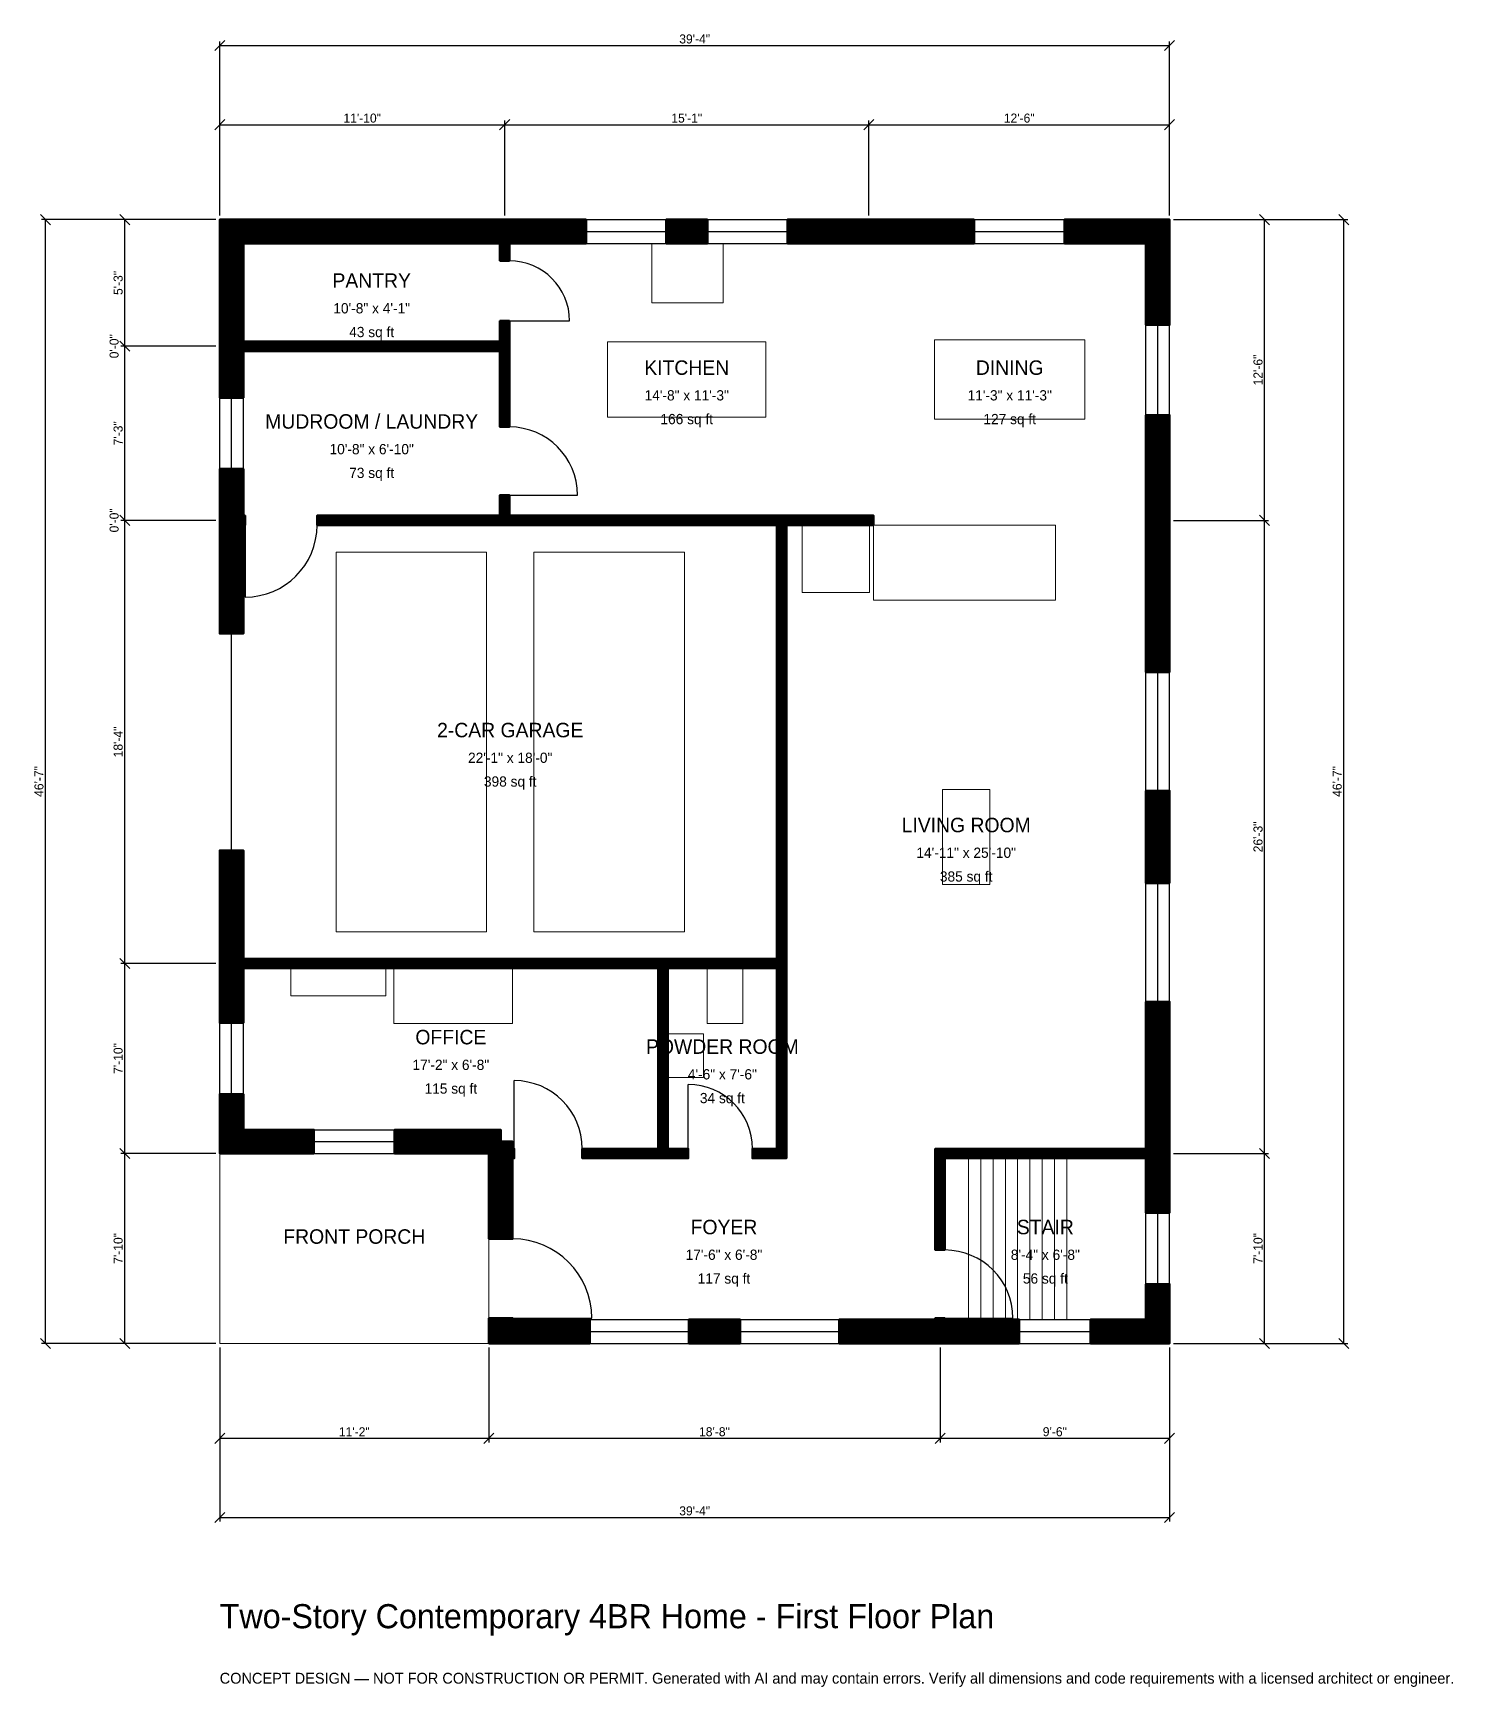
# Model space of a CAD drawing. Header units: inches. Extents: x -93 to 613, y -171 to 652.
import ezdxf
from ezdxf.enums import TextEntityAlignment as Align

# ---------------------------------------------------------------- set-up
doc = ezdxf.new("R2010")
doc.units = ezdxf.units.IN
doc.header["$MEASUREMENT"] = 0
doc.linetypes.add('DASHED', pattern=[0.6, 0.5, -0.1])
for name, color, linetype, lineweight in [('A-ANNO-DIMS', 1, 'Continuous', 13), ('A-ANNO-TEXT', 7, 'Continuous', 18), ('A-AREA-IDEN', 7, 'Continuous', 18), ('A-DOOR', 2, 'Continuous', 25), ('A-FLOR-FIXT', 9, 'Continuous', 13), ('A-FLOR-STRS', 3, 'Continuous', 18), ('A-FURN', 9, 'Continuous', 13), ('A-GLAZ', 4, 'Continuous', 25), ('A-SITE-PAVE', 8, 'Continuous', 13), ('A-WALL', 7, 'Continuous', 50), ('A-WALL-PATT', 8, 'Continuous', 13)]:
    doc.layers.add(name, color=color, linetype=linetype, lineweight=lineweight)
doc.dimstyles.new('PLAN', dxfattribs={"dimtxt": 4.5, "dimasz": 3, "dimexe": 2, "dimexo": 2, "dimgap": 1, "dimtad": 1, "dimdec": 0, "dimlunit": 4, "dimtsz": 2.5, "dimcen": 2.5, "dimclrd": 1, "dimclre": 1, "dimazin": 3, "dimtfac": 1, "dimtmove": 0, "dimatfit": 3})

msp = doc.modelspace()

# ---------------------------------------------------------------- hatches: boundary and pattern name
at = {"layer": 'A-WALL-PATT'}
h = msp.add_hatch(dxfattribs=at)
h.set_pattern_fill('ANSI31', color=8, scale=0.8)
h.paths.add_polyline_path([(87.0079, 94.4882), (87.0079, 106.2992), (139.7638, 106.2992), (139.7638, 100.3937), (145.6693, 100.3937), (145.6693, 96.8504), (146.4567, 96.8504), (146.4567, 92.126), (145.6693, 92.126), (145.6693, 51.9685), (133.8583, 51.9685), (133.8583, 92.126), (133.8582, 92.126), (133.8582, 94.4881), (131.4961, 94.4881), (131.4961, 94.4882), (87.0079, 94.4882)])
h.paths.add_polyline_path([(11.811, 94.4882), (11.811, 94.4881), (0, 94.4881), (0, 94.4882), (0, 94.4882), (0, 106.2992), (0, 106.2992), (0, 124.0157), (11.811, 124.0157), (11.811, 106.2992), (46.8504, 106.2992), (46.8504, 94.4882), (11.811, 94.4882)])
h.paths.add_polyline_path([(0, 183.0709), (0, 186.6142), (0, 186.6142), (0, 191.3386), (0, 191.3386), (0, 194.8819), (0, 245.2756), (11.811, 245.2756), (11.811, 194.8819), (11.811, 191.3386), (218.1102, 191.3386), (222.8346, 191.3386), (277.1654, 191.3386), (277.1654, 407.0866), (144.0945, 407.0866), (139.3701, 407.0866), (48.4252, 407.0866), (48.4252, 411.811), (139.3701, 411.811), (139.3701, 422.0472), (144.0945, 422.0472), (144.0945, 411.811), (277.1654, 411.811), (277.1654, 411.811), (325.1969, 411.811), (325.1969, 407.0866), (281.8898, 407.0866), (281.8898, 407.0866), (281.8898, 191.3386), (281.8898, 186.6142), (281.8898, 96.8504), (281.8898, 92.126), (277.1654, 92.126), (264.9606, 92.126), (264.9606, 96.8504), (277.1654, 96.8504), (277.1654, 186.6142), (222.8346, 186.6142), (222.8346, 96.8504), (233.0709, 96.8504), (233.0709, 92.126), (222.8346, 92.126), (218.1102, 92.126), (180.315, 92.126), (180.315, 96.8504), (218.1102, 96.8504), (218.1102, 186.6142), (11.811, 186.6142), (11.811, 183.0709), (11.811, 159.4488), (0, 159.4488), (0, 183.0709)])
h.paths.add_polyline_path([(0, 403.5433), (0, 407.0866), (0, 407.0866), (0, 411.811), (0, 411.811), (0, 415.3543), (0, 435.0394), (11.811, 435.0394), (11.811, 415.3543), (11.811, 411.811), (12.5984, 411.811), (12.5984, 407.0866), (11.811, 407.0866), (11.811, 403.5433), (11.811, 353.1496), (0, 353.1496), (0, 403.5433)])
h.paths.add_polyline_path([(0, 490.1575), (0, 493.7008), (0, 493.7008), (0, 498.4252), (0, 498.4252), (0, 501.9685), (0, 547.2441), (0, 547.2441), (0, 559.0551), (0, 559.0551), (0, 559.0552), (11.811, 559.0552), (11.811, 559.0551), (135.8268, 559.0551), (139.3701, 559.0551), (139.3701, 559.0552), (144.0945, 559.0552), (144.0945, 559.0551), (147.6378, 559.0551), (182.2178, 559.0551), (182.2178, 547.2441), (147.6378, 547.2441), (144.0945, 547.2441), (144.0945, 538.5827), (139.3701, 538.5827), (139.3701, 547.2441), (135.8268, 547.2441), (11.811, 547.2441), (11.811, 501.9685), (11.811, 498.4252), (139.3701, 498.4252), (139.3701, 508.6614), (144.0945, 508.6614), (144.0945, 498.4252), (144.0945, 493.7008), (144.0945, 493.7008), (144.0945, 455.9055), (139.3701, 455.9055), (139.3701, 493.7008), (139.3701, 493.7008), (11.811, 493.7008), (11.811, 490.1575), (11.811, 470.4724), (0, 470.4724), (0, 490.1575)])
h.paths.add_polyline_path([(242.5853, 559.0551), (242.5853, 547.2441), (221.9816, 547.2441), (221.9816, 559.0551), (242.5853, 559.0551)])
h.paths.add_polyline_path([(316.9291, 559.0551), (328.7402, 559.0551), (375.1969, 559.0551), (375.1969, 547.2441), (328.7402, 547.2441), (316.9291, 547.2441), (282.3491, 547.2441), (282.3491, 559.0551), (316.9291, 559.0551)])
h.paths.add_polyline_path([(460.6299, 559.0551), (460.6299, 559.0552), (472.4409, 559.0552), (472.4409, 559.0551), (472.441, 559.0551), (472.441, 547.2441), (472.4409, 547.2441), (472.4409, 506.6929), (460.6299, 506.6929), (460.6299, 547.2441), (420.0787, 547.2441), (420.0787, 559.0551), (460.6299, 559.0551)])
h.paths.add_polyline_path([(472.4409, 415.3543), (472.4409, 403.5433), (472.4409, 333.9895), (460.6299, 333.9895), (460.6299, 403.5433), (460.6299, 415.3543), (460.6299, 461.811), (472.4409, 461.811), (472.4409, 415.3543)])
h.paths.add_polyline_path([(472.4409, 229.0026), (460.6299, 229.0026), (460.6299, 274.9344), (472.4409, 274.9344), (472.4409, 229.0026)])
h.paths.add_polyline_path([(472.4409, 100.3937), (472.4409, 96.8504), (472.441, 96.8504), (472.441, 92.126), (472.4409, 92.126), (472.4409, 88.5827), (472.4409, 64.9606), (460.6299, 64.9606), (460.6299, 88.5827), (460.6299, 92.126), (360.6299, 92.126), (360.6299, 46.4567), (355.9055, 46.4567), (355.9055, 92.126), (355.9055, 96.8504), (360.6299, 96.8504), (460.6299, 96.8504), (460.6299, 100.3937), (460.6299, 169.9475), (472.4409, 169.9475), (472.4409, 100.3937)])
h.paths.add_polyline_path([(472.4409, 11.811), (472.441, 11.811), (472.441, 0), (472.4409, 0), (472.4409, 0), (460.6299, 0), (460.6299, 0), (433.0709, 0), (433.0709, 11.811), (460.6299, 11.811), (460.6299, 29.5276), (472.4409, 29.5276), (472.4409, 11.811)])
h.paths.add_polyline_path([(364.1732, 0), (360.6299, 0), (360.6299, 0), (355.9055, 0), (355.9055, 0), (352.3622, 0), (308.0709, 0), (308.0709, 11.811), (352.3622, 11.811), (355.9055, 11.811), (355.9055, 12.5984), (360.6299, 12.5984), (360.6299, 11.811), (364.1732, 11.811), (397.6378, 11.811), (397.6378, 0), (364.1732, 0)])
h.paths.add_polyline_path([(233.2677, 0), (233.2677, 11.811), (258.8583, 11.811), (258.8583, 0), (233.2677, 0)])
h.paths.add_polyline_path([(145.6693, 0), (145.6693, 0), (133.8583, 0), (133.8583, 0), (133.8582, 0), (133.8582, 11.811), (133.8583, 11.811), (133.8583, 12.5984), (145.6693, 12.5984), (145.6693, 11.811), (184.0551, 11.811), (184.0551, 0), (145.6693, 0)])

# ---------------------------------------------------------------- linework, layer by layer
at = {"layer": 'A-DOOR'}
for p, q in [((144.0945, 508.6614), (174.0157, 508.6614)), ((144.0945, 422.0472), (177.9528, 422.0472)), ((12.5984, 407.0866), (12.5984, 371.2598)), ((146.4567, 96.8504), (146.4567, 130.7087)), ((233.0709, 96.8504), (233.0709, 128.7402)), ((145.6693, 12.5984), (185.0394, 12.5984)), ((360.6299, 12.5984), (394.4882, 12.5984))]:
    msp.add_line(p, q, dxfattribs=at)
at = {"layer": 'A-DOOR', "linetype": 'DASHED'}
msp.add_line((5.9055, 245.2756), (5.9055, 353.1496), dxfattribs=at)
at = {"layer": 'A-DOOR'}
for centre, radius, start, end in [((144.0945, 508.6614), 29.9213, 0, 90), ((144.0945, 422.0472), 33.8583, 0, 90), ((12.5984, 407.0866), 35.8268, 270, 360), ((146.4567, 96.8504), 33.8583, 0, 90), ((233.0709, 96.8504), 31.8898, 0, 90), ((145.6693, 12.5984), 39.3701, 0, 90), ((360.6299, 12.5984), 33.8583, 0, 90)]:
    msp.add_arc(centre, radius, start, end, dxfattribs=at)
at = {"layer": 'A-FLOR-FIXT'}
for points in [[(192.9134, 460.8268), (271.6535, 460.8268), (271.6535, 498.2283), (192.9134, 498.2283)], [(242.5197, 159.0551), (260.2362, 159.0551), (260.2362, 186.6142), (242.5197, 186.6142)], [(222.8346, 132.2835), (240.5512, 132.2835), (240.5512, 153.937), (222.8346, 153.937)]]:
    msp.add_lwpolyline(points, close=True, dxfattribs=at)
at = {"layer": 'A-FLOR-STRS'}
for p, q in [((372.4409, 11.811), (372.4409, 92.126)), ((378.5433, 11.811), (378.5433, 92.126)), ((384.6457, 11.811), (384.6457, 92.126)), ((390.748, 11.811), (390.748, 92.126)), ((396.8504, 11.811), (396.8504, 92.126)), ((402.9528, 11.811), (402.9528, 92.126)), ((409.0551, 11.811), (409.0551, 92.126)), ((415.1575, 11.811), (415.1575, 92.126)), ((421.2598, 11.811), (421.2598, 92.126))]:
    msp.add_line(p, q, dxfattribs=at)
at = {"layer": 'A-FURN'}
for points in [[(214.9606, 517.7165), (250.3937, 517.7165), (250.3937, 547.2441), (214.9606, 547.2441)], [(355.5118, 459.8425), (430.315, 459.8425), (430.315, 499.2126), (355.5118, 499.2126)], [(289.7638, 373.622), (323.2283, 373.622), (323.2283, 407.0866), (289.7638, 407.0866)], [(325.1969, 369.685), (415.748, 369.685), (415.748, 407.0866), (325.1969, 407.0866)], [(57.874, 204.7244), (132.6772, 204.7244), (132.6772, 393.7008), (57.874, 393.7008)], [(156.2992, 204.7244), (231.1024, 204.7244), (231.1024, 393.7008), (156.2992, 393.7008)], [(359.4488, 228.3465), (383.0709, 228.3465), (383.0709, 275.5906), (359.4488, 275.5906)], [(35.4331, 172.8346), (82.6772, 172.8346), (82.6772, 186.6142), (35.4331, 186.6142)], [(86.6142, 159.0551), (145.6693, 159.0551), (145.6693, 186.6142), (86.6142, 186.6142)]]:
    msp.add_lwpolyline(points, close=True, dxfattribs=at)
at = {"layer": 'A-GLAZ'}
for p, q in [((182.2178, 559.0551), (221.9816, 559.0551)), ((182.2178, 553.1496), (221.9816, 553.1496)), ((242.5853, 559.0551), (282.3491, 559.0551)), ((242.5853, 553.1496), (282.3491, 553.1496)), ((375.1969, 559.0551), (420.0787, 559.0551)), ((375.1969, 553.1496), (420.0787, 553.1496)), ((182.2178, 547.2441), (221.9816, 547.2441)), ((242.5853, 547.2441), (282.3491, 547.2441)), ((375.1969, 547.2441), (420.0787, 547.2441)), ((460.6299, 461.811), (460.6299, 506.6929)), ((466.5354, 461.811), (466.5354, 506.6929)), ((472.4409, 461.811), (472.4409, 506.6929)), ((0, 435.0394), (0, 470.4724)), ((5.9055, 435.0394), (5.9055, 470.4724)), ((11.811, 435.0394), (11.811, 470.4724)), ((460.6299, 274.9344), (460.6299, 333.9895)), ((466.5354, 274.9344), (466.5354, 333.9895)), ((472.4409, 274.9344), (472.4409, 333.9895)), ((460.6299, 169.9475), (460.6299, 229.0026)), ((466.5354, 169.9475), (466.5354, 229.0026)), ((472.4409, 169.9475), (472.4409, 229.0026)), ((0, 124.0157), (0, 159.4488)), ((5.9055, 124.0157), (5.9055, 159.4488)), ((11.811, 124.0157), (11.811, 159.4488)), ((46.8504, 106.2992), (87.0079, 106.2992)), ((46.8504, 100.3937), (87.0079, 100.3937)), ((46.8504, 94.4882), (87.0079, 94.4882)), ((460.6299, 29.5276), (460.6299, 64.9606)), ((466.5354, 29.5276), (466.5354, 64.9606)), ((472.4409, 29.5276), (472.4409, 64.9606)), ((184.0551, 11.811), (233.2677, 11.811)), ((258.8583, 11.811), (308.0709, 11.811)), ((397.6378, 11.811), (433.0709, 11.811)), ((184.0551, 5.9055), (233.2677, 5.9055)), ((184.0551, 0), (233.2677, 0)), ((258.8583, 5.9055), (308.0709, 5.9055)), ((258.8583, 0), (308.0709, 0)), ((397.6378, 5.9055), (433.0709, 5.9055)), ((397.6378, 0), (433.0709, 0))]:
    msp.add_line(p, q, dxfattribs=at)
at = {"layer": 'A-SITE-PAVE', "linetype": 'DASHED'}
msp.add_lwpolyline([(0, 0), (133.8583, 0), (133.8583, 94.4882), (0, 94.4882)], close=True, dxfattribs=at)
at = {"layer": 'A-WALL'}
for points in [[(0, 490.1575), (0, 493.7008), (0, 493.7008), (0, 498.4252), (0, 498.4252), (0, 501.9685), (0, 547.2441), (0, 547.2441), (0, 559.0551), (0, 559.0551), (0, 559.0552), (11.811, 559.0552), (11.811, 559.0551), (135.8268, 559.0551), (139.3701, 559.0551), (139.3701, 559.0552), (144.0945, 559.0552), (144.0945, 559.0551), (147.6378, 559.0551), (182.2178, 559.0551), (182.2178, 547.2441), (147.6378, 547.2441), (144.0945, 547.2441), (144.0945, 538.5827), (139.3701, 538.5827), (139.3701, 547.2441), (135.8268, 547.2441), (11.811, 547.2441), (11.811, 501.9685), (11.811, 498.4252), (139.3701, 498.4252), (139.3701, 508.6614), (144.0945, 508.6614), (144.0945, 498.4252), (144.0945, 493.7008), (144.0945, 493.7008), (144.0945, 455.9055), (139.3701, 455.9055), (139.3701, 493.7008), (139.3701, 493.7008), (11.811, 493.7008), (11.811, 490.1575), (11.811, 470.4724), (0, 470.4724), (0, 490.1575)], [(242.5853, 559.0551), (242.5853, 547.2441), (221.9816, 547.2441), (221.9816, 559.0551), (242.5853, 559.0551)], [(316.9291, 559.0551), (328.7402, 559.0551), (375.1969, 559.0551), (375.1969, 547.2441), (328.7402, 547.2441), (316.9291, 547.2441), (282.3491, 547.2441), (282.3491, 559.0551), (316.9291, 559.0551)], [(460.6299, 559.0551), (460.6299, 559.0552), (472.4409, 559.0552), (472.4409, 559.0551), (472.441, 559.0551), (472.441, 547.2441), (472.4409, 547.2441), (472.4409, 506.6929), (460.6299, 506.6929), (460.6299, 547.2441), (420.0787, 547.2441), (420.0787, 559.0551), (460.6299, 559.0551)], [(472.4409, 415.3543), (472.4409, 403.5433), (472.4409, 333.9895), (460.6299, 333.9895), (460.6299, 403.5433), (460.6299, 415.3543), (460.6299, 461.811), (472.4409, 461.811), (472.4409, 415.3543)], [(0, 403.5433), (0, 407.0866), (0, 407.0866), (0, 411.811), (0, 411.811), (0, 415.3543), (0, 435.0394), (11.811, 435.0394), (11.811, 415.3543), (11.811, 411.811), (12.5984, 411.811), (12.5984, 407.0866), (11.811, 407.0866), (11.811, 403.5433), (11.811, 353.1496), (0, 353.1496), (0, 403.5433)], [(0, 183.0709), (0, 186.6142), (0, 186.6142), (0, 191.3386), (0, 191.3386), (0, 194.8819), (0, 245.2756), (11.811, 245.2756), (11.811, 194.8819), (11.811, 191.3386), (218.1102, 191.3386), (222.8346, 191.3386), (277.1654, 191.3386), (277.1654, 407.0866), (144.0945, 407.0866), (139.3701, 407.0866), (48.4252, 407.0866), (48.4252, 411.811), (139.3701, 411.811), (139.3701, 422.0472), (144.0945, 422.0472), (144.0945, 411.811), (277.1654, 411.811), (277.1654, 411.811), (325.1969, 411.811), (325.1969, 407.0866), (281.8898, 407.0866), (281.8898, 407.0866), (281.8898, 191.3386), (281.8898, 186.6142), (281.8898, 96.8504), (281.8898, 92.126), (277.1654, 92.126), (264.9606, 92.126), (264.9606, 96.8504), (277.1654, 96.8504), (277.1654, 186.6142), (222.8346, 186.6142), (222.8346, 96.8504), (233.0709, 96.8504), (233.0709, 92.126), (222.8346, 92.126), (218.1102, 92.126), (180.315, 92.126), (180.315, 96.8504), (218.1102, 96.8504), (218.1102, 186.6142), (11.811, 186.6142), (11.811, 183.0709), (11.811, 159.4488), (0, 159.4488), (0, 183.0709)], [(472.4409, 229.0026), (460.6299, 229.0026), (460.6299, 274.9344), (472.4409, 274.9344), (472.4409, 229.0026)], [(472.4409, 100.3937), (472.4409, 96.8504), (472.441, 96.8504), (472.441, 92.126), (472.4409, 92.126), (472.4409, 88.5827), (472.4409, 64.9606), (460.6299, 64.9606), (460.6299, 88.5827), (460.6299, 92.126), (360.6299, 92.126), (360.6299, 46.4567), (355.9055, 46.4567), (355.9055, 92.126), (355.9055, 96.8504), (360.6299, 96.8504), (460.6299, 96.8504), (460.6299, 100.3937), (460.6299, 169.9475), (472.4409, 169.9475), (472.4409, 100.3937)], [(11.811, 94.4882), (11.811, 94.4881), (0, 94.4881), (0, 94.4882), (0, 94.4882), (0, 106.2992), (0, 106.2992), (0, 124.0157), (11.811, 124.0157), (11.811, 106.2992), (46.8504, 106.2992), (46.8504, 94.4882), (11.811, 94.4882)], [(87.0079, 94.4882), (87.0079, 106.2992), (139.7638, 106.2992), (139.7638, 100.3937), (145.6693, 100.3937), (145.6693, 96.8504), (146.4567, 96.8504), (146.4567, 92.126), (145.6693, 92.126), (145.6693, 51.9685), (133.8583, 51.9685), (133.8583, 92.126), (133.8582, 92.126), (133.8582, 94.4881), (131.4961, 94.4881), (131.4961, 94.4882), (87.0079, 94.4882)], [(472.4409, 11.811), (472.441, 11.811), (472.441, 0), (472.4409, 0), (472.4409, 0), (460.6299, 0), (460.6299, 0), (433.0709, 0), (433.0709, 11.811), (460.6299, 11.811), (460.6299, 29.5276), (472.4409, 29.5276), (472.4409, 11.811)], [(145.6693, 0), (145.6693, 0), (133.8583, 0), (133.8583, 0), (133.8582, 0), (133.8582, 11.811), (133.8583, 11.811), (133.8583, 12.5984), (145.6693, 12.5984), (145.6693, 11.811), (184.0551, 11.811), (184.0551, 0), (145.6693, 0)], [(233.2677, 0), (233.2677, 11.811), (258.8583, 11.811), (258.8583, 0), (233.2677, 0)], [(364.1732, 0), (360.6299, 0), (360.6299, 0), (355.9055, 0), (355.9055, 0), (352.3622, 0), (308.0709, 0), (308.0709, 11.811), (352.3622, 11.811), (355.9055, 11.811), (355.9055, 12.5984), (360.6299, 12.5984), (360.6299, 11.811), (364.1732, 11.811), (397.6378, 11.811), (397.6378, 0), (364.1732, 0)]]:
    msp.add_lwpolyline(points, close=True, dxfattribs=at)

# ---------------------------------------------------------------- texts
at = {"layer": 'A-ANNO-TEXT'}
for s, height, p in [('Two-Story Contemporary 4BR Home - First Floor Plan', 12, (0, -141.7323)), ('CONCEPT DESIGN — NOT FOR CONSTRUCTION OR PERMIT. Generated with AI and may contain errors. Verify all dimensions and code requirements with a licensed architect or engineer.', 5.4, (0, -169.2913))]:
    msp.add_text(s, height=height, dxfattribs=at).set_placement(p)
at = {"layer": 'A-AREA-IDEN'}
for s, height, p in [('PANTRY', 7.2, (75.5906, 528.7402)), ('10\'-8" x 4\'-1"', 5.1, (75.5906, 514.9606)), ('43 sq ft', 5.1, (75.5906, 503.1496)), ('KITCHEN', 7.2, (232.2835, 485.4331)), ('DINING', 7.2, (392.9134, 485.4331)), ('14\'-8" x 11\'-3"', 5.1, (232.2835, 471.6535)), ('11\'-3" x 11\'-3"', 5.1, (392.9134, 471.6535)), ('MUDROOM / LAUNDRY', 7.2, (75.5906, 458.6614)), ('166 sq ft', 5.1, (232.2835, 459.8425)), ('127 sq ft', 5.1, (392.9134, 459.8425)), ('10\'-8" x 6\'-10"', 5.1, (75.5906, 444.8819)), ('73 sq ft', 5.1, (75.5906, 433.0709)), ('2-CAR GARAGE', 7.2, (144.4882, 305.1181)), ('22\'-1" x 18\'-0"', 5.1, (144.4882, 291.3386)), ('398 sq ft', 5.1, (144.4882, 279.5276)), ('LIVING ROOM', 7.2, (371.2598, 257.874)), ('14\'-11" x 25\'-10"', 5.1, (371.2598, 244.0945)), ('385 sq ft', 5.1, (371.2598, 232.2835)), ('OFFICE', 7.2, (114.9606, 152.3622)), ('POWDER ROOM', 7.2, (250, 147.6378)), ('17\'-2" x 6\'-8"', 5.1, (114.9606, 138.5827)), ('4\'-6" x 7\'-6"', 5.1, (250, 133.8583)), ('115 sq ft', 5.1, (114.9606, 126.7717)), ('34 sq ft', 5.1, (250, 122.0472)), ('FOYER', 7.2, (250.7874, 57.874)), ('STAIR', 7.2, (410.6299, 57.874)), ('FRONT PORCH', 7.2, (66.9291, 53.1496)), ('17\'-6" x 6\'-8"', 5.1, (250.7874, 44.0945)), ('8\'-4" x 6\'-8"', 5.1, (410.6299, 44.0945)), ('117 sq ft', 5.1, (250.7874, 32.2835)), ('56 sq ft', 5.1, (410.6299, 32.2835))]:
    msp.add_text(s, height=height, dxfattribs=at).set_placement(p, align=Align.MIDDLE_CENTER)

# ---------------------------------------------------------------- dimensions: what is measured, and where the dimension line sits
at = {"layer": 'A-ANNO-DIMS'}
for base, p1, p2, text in [((0, 645.6693), (0, 559.0551), (472.4409, 559.0551), '39\'-4"'), ((0, 606.2992), (0, 559.0551), (141.7323, 559.0551), '11\'-10"'), ((141.7323, 606.2992), (141.7323, 559.0551), (322.8346, 559.0551), '15\'-1"'), ((322.8346, 606.2992), (322.8346, 559.0551), (472.4409, 559.0551), '12\'-6"'), ((0, -47.2441), (0, 0), (133.8583, 0), '11\'-2"'), ((0, -86.6142), (0, 0), (472.4409, 0), '39\'-4"'), ((133.8583, -47.2441), (133.8583, 0), (358.2677, 0), '18\'-8"'), ((358.2677, -47.2441), (358.2677, 0), (472.4409, 0), '9\'-6"')]:
    msp.add_linear_dim(base=base, p1=p1, p2=p2, text=text, dimstyle='PLAN', dxfattribs=at).render()
for base, p1, p2, text in [((-86.6142, 0), (0, 0), (0, 559.0551), '46\'-7"'), ((-47.2441, 496.063), (0, 496.063), (0, 559.0551), '5\'-3"'), ((519.685, 409.4488), (472.4409, 409.4488), (472.4409, 559.0551), '12\'-6"'), ((559.0551, 0), (472.4409, 0), (472.4409, 559.0551), '46\'-7"'), ((-47.2441, 496.063), (0, 496.063), (0, 496.063), '0\'-0"'), ((-47.2441, 409.4488), (0, 409.4488), (0, 496.063), '7\'-3"'), ((-47.2441, 409.4488), (0, 409.4488), (0, 409.4488), '0\'-0"'), ((-47.2441, 188.9764), (0, 188.9764), (0, 409.4488), '18\'-4"'), ((519.685, 94.4882), (472.4409, 94.4882), (472.4409, 409.4488), '26\'-3"'), ((-47.2441, 94.4882), (0, 94.4882), (0, 188.9764), '7\'-10"'), ((-47.2441, 0), (0, 0), (0, 94.4882), '7\'-10"'), ((519.685, 0), (472.4409, 0), (472.4409, 94.4882), '7\'-10"')]:
    msp.add_linear_dim(base=base, p1=p1, p2=p2, angle=90, text=text, dimstyle='PLAN', dxfattribs=at).render()

doc.saveas('drawing.dxf')
